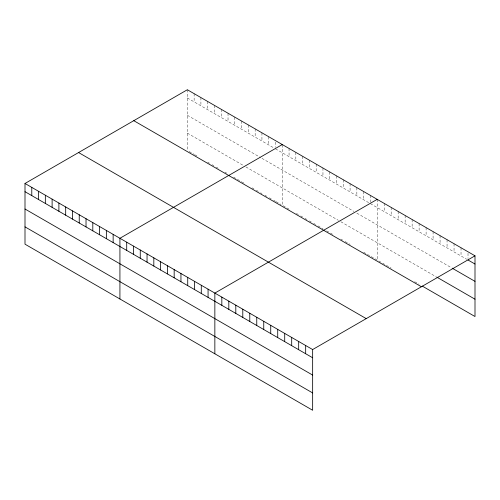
<?xml version="1.0" encoding="UTF-8"?>
<svg xmlns="http://www.w3.org/2000/svg" width="500" height="500" viewBox="0 0 500 500"><rect width="100%" height="100%" fill="white"/><g stroke="black" fill="none" stroke-linecap="round" stroke-linejoin="round"><path stroke-width="0.38" stroke-dasharray="2.5 1.88" d="M187.35 97.963L274.262 148.138M275.494 148.85L369.188 202.944M370.419 203.656L466.744 259.269M187.35 115.281L260.7 157.631M261.938 158.344L353.775 211.369M356.856 213.144L451.5 267.787M187.35 133.131L243.444 165.512M245.906 166.938L338.369 220.319M340.831 221.737L436.262 276.837M189.2 151.519L194.131 154.362M194.75 154.719L198.444 156.856M207.694 162.194L209.544 163.263M212.006 164.688L213.856 165.75M216.319 167.175L218.169 168.244M224.95 172.156L226.8 173.225M233.581 177.144L241.594 181.769M242.213 182.125L244.056 183.194M252.075 187.819L253.919 188.888M256.388 190.306L258.238 191.375M260.7 192.8L261.938 193.512M265.019 195.287L266.869 196.356M269.331 197.781L271.181 198.85M273.644 200.275L275.494 201.337M276.112 201.694L281.044 204.544M289.056 209.169L282.275 205.256L282.275 144.55M296.45 213.438L298.3 214.506M300.769 215.931L302.619 217M305.081 218.419L306.931 219.488M309.394 220.912L311.244 221.981M313.712 223.406L315.562 224.469M318.025 225.894L322.956 228.744M326.656 230.875L332.819 234.438M340.831 239.062L342.681 240.131M345.15 241.556L350.081 244.4M363.638 252.231L391.169 268.125M414.669 281.694L419.113 284.256M468.013 253.275L468.013 258.506M461.031 247.75L461.031 255.969M454.044 243.719L454.044 251.931M447.056 239.681L447.056 247.9M440.069 235.65L440.069 243.869M433.088 231.619L433.088 239.831M426.1 227.581L426.1 235.8M419.113 223.55L419.113 231.769M412.131 219.519L412.131 227.738M405.144 215.487L405.144 223.7M398.156 211.45L398.156 219.669M391.169 207.419L391.169 215.637M384.188 203.388L384.188 211.6M377.2 199.35L377.2 260.056M370.419 195.438L370.419 202.162M363.638 191.525L363.638 199.737M356.856 187.606L356.856 195.825M350.081 183.694L350.081 191.912M343.3 179.781L343.3 187.994M336.519 175.863L336.519 184.081M329.738 171.95L329.738 180.169M322.956 168.038L322.956 176.25M316.175 164.119L316.175 172.338M309.394 160.206L309.394 168.425M302.619 156.294L302.619 164.506M295.837 152.375L295.837 160.594M289.056 148.463L289.056 156.681M275.494 142.125L275.494 147.356M268.712 136.719L268.712 144.938M261.938 132.806L261.938 141.019M255.156 128.887L255.156 137.106M248.375 124.975L248.375 133.194M241.594 121.062L241.594 129.275M234.812 117.144L234.812 125.363M228.031 113.231L228.031 121.45M221.25 109.319L221.25 117.531M214.475 105.4L214.475 113.619M207.694 101.487L207.694 109.706M200.912 97.575L200.912 105.787M194.131 93.656L194.131 101.875M187.35 89.744L187.35 149.731"/><path stroke-width="0.75" d="M25 183.475L312.65 349.55L312.65 410.256L25 244.181L25 183.475L187.35 89.744L475 255.819L475 316.525L422.287 286.094M282.275 144.55L119.925 238.281L119.925 298.988M377.2 199.35L214.85 293.087L214.85 353.794M312.65 349.55L475 255.819M468.013 260L475 264.031M452.137 268.156L475 281.356M436.894 277.2L475 299.2M133.775 120.675L421.425 286.75M78.575 152.544L366.225 318.619M25 191.694L312.65 357.769M25 209.013L312.65 375.087M25 226.863L312.65 392.931M305.663 345.519L305.663 353.731M298.675 341.481L298.675 349.7M291.694 337.45L291.694 345.669M284.706 333.419L284.706 341.631M277.719 329.381L277.719 337.6M270.731 325.35L270.731 333.569M263.75 321.319L263.75 329.531M256.762 317.281L256.762 325.5M249.775 313.25L249.775 321.469M242.794 309.219L242.794 317.431M235.806 305.181L235.806 313.4M228.819 301.15L228.819 309.369M221.831 297.119L221.831 305.338M208.069 289.169L208.069 297.387M201.287 285.256L201.287 293.475M194.506 281.344L194.506 289.556M187.725 277.425L187.725 285.644M180.944 273.512L180.944 281.731M174.169 269.6L174.169 277.812M167.387 265.681L167.387 273.9M160.606 261.769L160.606 269.988M153.825 257.856L153.825 266.069M147.044 253.938L147.044 262.156M140.262 250.025L140.262 258.244M133.488 246.112L133.488 254.325M126.706 242.194L126.706 250.413M113.144 234.369L113.144 242.581M106.363 230.45L106.363 238.669M99.581 226.537L99.581 234.756M92.8 222.625L92.8 230.837M86.025 218.706L86.025 226.925M79.244 214.794L79.244 223.012M72.463 210.881L72.463 219.094M65.681 206.962L65.681 215.181M58.9 203.05L58.9 211.269M52.119 199.137L52.119 207.35M45.344 195.219L45.344 203.438M38.562 191.306L38.562 199.525M31.781 187.394L31.781 195.606"/></g></svg>
